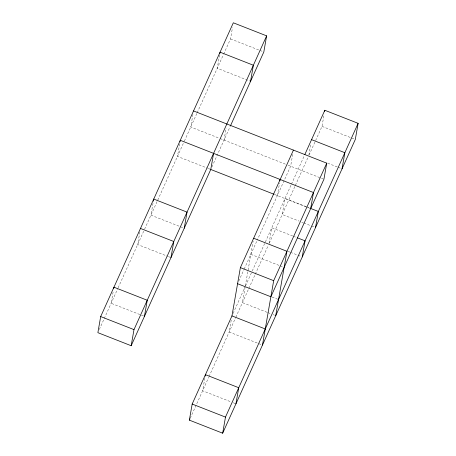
<?xml version="1.0" encoding="UTF-8"?>
<svg xmlns="http://www.w3.org/2000/svg" width="456" height="456" viewBox="0 0 456 456"><rect width="100%" height="100%" fill="white"/><g stroke="black" fill="none" stroke-linecap="round" stroke-linejoin="round"><path stroke-width="0.34" stroke-dasharray="2.28 1.71" d="M113.099 292.091L111.144 303.291L143.794 316.093M139.867 231.939L137.672 244.541L167.711 256.318M153.011 203.262L150.936 215.164L182.936 227.709M179.664 143.805L177.47 156.408L207.503 168.184M192.928 114.433L190.733 127.03L219.461 138.299M219.575 54.976L217.261 68.28L249.905 81.077M223.605 54.23L230.525 38.902L232.475 27.702M224.033 140.089L226.102 128.187M204.829 378.166L202.635 390.763L230.713 401.776M231.238 320.112L229.163 332.014L261.812 344.816M245.111 287.234L242.427 302.636L267.239 312.366M245.356 285.832L253.154 241.03M269.08 243.179L271.759 227.783L292.655 235.974M277.368 195.578L279.562 182.981M292.706 154.305L290.632 166.201L257.252 240.13M308.872 155.051L310.821 143.851M309.037 155.114L322.016 126.375L324.085 114.473M99.322 329.477L117.853 288.443M118.144 287.799L144.307 229.852M144.598 229.214L184.099 141.719M184.389 141.081L196.855 113.476M197.146 112.826L223.315 54.868M211.92 166.913L230.155 126.529M238.727 281.158L243.92 269.661M244.211 269.023L256.962 240.774M233.124 313.357L244.946 287.172M245.522 285.889L251.94 271.685M252.231 271.041L291.145 184.845M291.441 184.201L304.266 155.792M190.237 418.226L208.757 377.209M209.047 376.559L235.507 317.963M235.798 317.325L248.548 289.075M248.839 288.431L254.967 274.871M255.257 274.227L268.373 245.174M269.245 243.242L295.049 186.094M295.34 185.45L308.165 157.041M230.525 38.902L259.253 50.166M259.909 50.422L262.519 51.448M322.016 126.375L354.66 139.177M327.687 163.174L337.48 167.016M338.13 167.272L340.746 168.298M220.117 138.55L285.359 164.131M287.992 165.169L323.281 179.003M305.919 206.596L285.023 198.406L282.218 214.502L299.199 221.16M306.575 206.853L309.835 208.13M208.158 168.441L210.769 169.467M274.729 194.547L307.407 207.355M308.056 207.611L310.667 208.637M301.809 222.186L303.115 222.699M303.77 222.955L310.952 225.771M311.602 226.028L314.868 227.305M293.311 236.231L296.571 237.508M287.89 251.307L289.851 252.071M290.506 252.328L301.604 256.682M250.84 254.334L279.568 265.597M280.223 265.854L283.489 267.136M272.004 297.033L277.881 299.335M168.361 256.574L170.977 257.594M267.894 312.622L270.505 313.642M273.115 314.668L274.421 315.181M233.324 402.796L235.285 403.566"/><path stroke-width="0.68" d="M230.445 125.884L263.825 51.956L266.629 35.859L233.329 22.8L100.685 316.567L97.88 332.669L131.18 345.728L210.769 169.467L213.573 153.364M113.704 288.591L113.949 287.195L147.248 300.248L144.449 316.35M153.376 201.164L153.74 199.061L187.045 212.12L184.241 228.217M131.18 345.728L133.984 329.625L266.629 35.859M180.029 141.708L180.274 140.305L313.471 192.535L310.667 208.637M170.977 257.594L173.782 241.498L140.476 228.439M219.82 53.574L220.066 52.178L253.365 65.236L250.561 81.333M304.847 154.499L324.82 110.272L358.12 123.331L355.315 139.433L222.67 433.2L189.371 420.141L192.175 404.044L231.967 315.911L240.38 267.609L293.436 150.104M205.194 376.063L205.439 374.667L238.739 387.72L235.934 403.822M222.67 433.2L225.475 417.097L358.12 123.331M279.927 180.878L280.172 179.482M262.462 345.067L273.68 280.668L326.735 163.157L193.538 110.933M275.726 315.695L286.944 251.29L253.644 238.231M324.575 111.674L324.82 110.272M302.26 256.939L305.064 240.836L297.226 237.764M315.523 227.561L318.328 211.459L310.49 208.386M326.735 163.157L323.931 179.259L270.875 296.765L237.576 283.712M342.051 168.805L344.856 152.709L311.551 139.65M189.371 420.141L189.947 418.864M210.769 169.467L274.073 194.285M240.38 267.609L273.68 280.668M231.967 315.911L265.267 328.97M100.685 316.567L133.984 329.625M192.175 404.044L225.475 417.097"/></g></svg>
